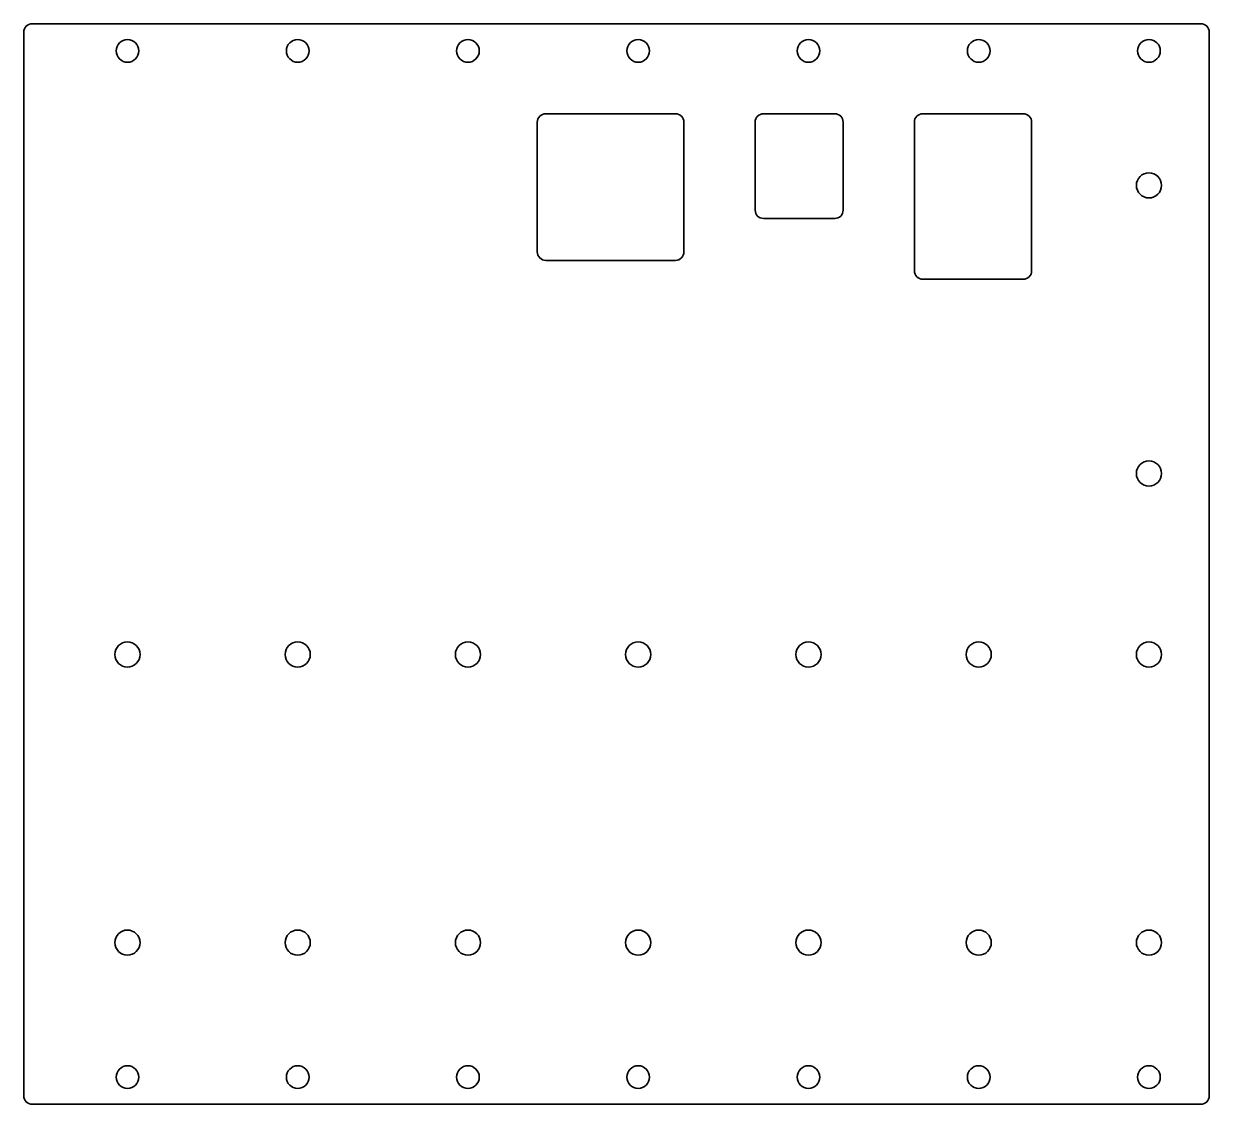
# Model space of a CAD drawing. Extents: x 78 to 219, y 40 to 170.
import ezdxf

# ---------------------------------------------------------------- set-up
doc = ezdxf.new("R2010")
doc.units = 0

msp = doc.modelspace()

# ---------------------------------------------------------------- linework, layer by layer
at = {"color": 7, "lineweight": 35}
for p, q in [((77.75, 41.5), (77.75, 168.5)), ((78.75, 169.5), (218.25, 169.5)), ((219.25, 168.5), (219.25, 41.5)), ((155.550003, 158.75), (140.050003, 158.75)), ((174.550003, 158.75), (166.050003, 158.75)), ((197.050003, 158.75), (185.050003, 158.75)), ((139.050003, 157.75), (139.050003, 142.25)), ((156.550003, 142.25), (156.550003, 157.75)), ((165.050003, 157.75), (165.050003, 147.25)), ((175.550003, 147.25), (175.550003, 157.75)), ((184.050003, 157.75), (184.050003, 140)), ((198.050003, 140), (198.050003, 157.75)), ((166.050003, 146.25), (174.550003, 146.25)), ((140.050003, 141.25), (155.550003, 141.25)), ((185.050003, 139), (197.050003, 139)), ((218.25, 40.5), (78.75, 40.5))]:
    msp.add_line(p, q, dxfattribs=at)
for centre, radius in [((90.130005, 166.25), 1.35), ((110.450005, 166.25), 1.35), ((130.770004, 166.25), 1.35), ((151.089996, 166.25), 1.35), ((171.410004, 166.25), 1.35), ((191.730011, 166.25), 1.35), ((212.050003, 166.25), 1.35), ((212.050003, 150.199997), 1.5), ((212.050003, 115.800003), 1.5), ((90.130005, 94.199997), 1.5), ((110.450005, 94.199997), 1.5), ((130.770004, 94.199997), 1.5), ((151.089996, 94.199997), 1.5), ((171.410004, 94.199997), 1.5), ((191.730011, 94.199997), 1.5), ((212.050003, 94.199997), 1.5), ((90.130005, 59.799999), 1.5), ((110.450005, 59.799999), 1.5), ((130.770004, 59.799999), 1.5), ((151.089996, 59.799999), 1.5), ((171.410004, 59.799999), 1.5), ((191.730011, 59.799999), 1.5), ((212.050003, 59.799999), 1.5), ((90.130005, 43.75), 1.35), ((110.450005, 43.75), 1.35), ((130.770004, 43.75), 1.35), ((151.089996, 43.75), 1.35), ((171.410004, 43.75), 1.35), ((191.730011, 43.75), 1.35), ((212.050003, 43.75), 1.35)]:
    msp.add_circle(centre, radius, dxfattribs=at)
for centre, start, end in [((78.75, 168.5), 90.000003, 180.000005), ((218.25, 168.5), 0, 90.000003), ((140.050003, 157.75), 90.000003, 180.000005), ((155.550003, 157.75), 0, 90.000003), ((166.050003, 157.75), 90.000003, 180.000005), ((174.550003, 157.75), 0, 90.000003), ((185.050003, 157.75), 90.000003, 180.000005), ((197.050003, 157.75), 0, 90.000003), ((166.050003, 147.25), 180.000005, 269.999997), ((174.550003, 147.25), 269.999997, 360), ((140.050003, 142.25), 180.000005, 269.999997), ((155.550003, 142.25), 269.999997, 360), ((185.050003, 140), 180.000005, 269.999997), ((197.050003, 140), 269.999997, 360), ((78.75, 41.5), 180.000005, 269.999997), ((218.25, 41.5), 269.999997, 360)]:
    msp.add_arc(centre, 1, start, end, dxfattribs=at)

doc.saveas('drawing.dxf')
